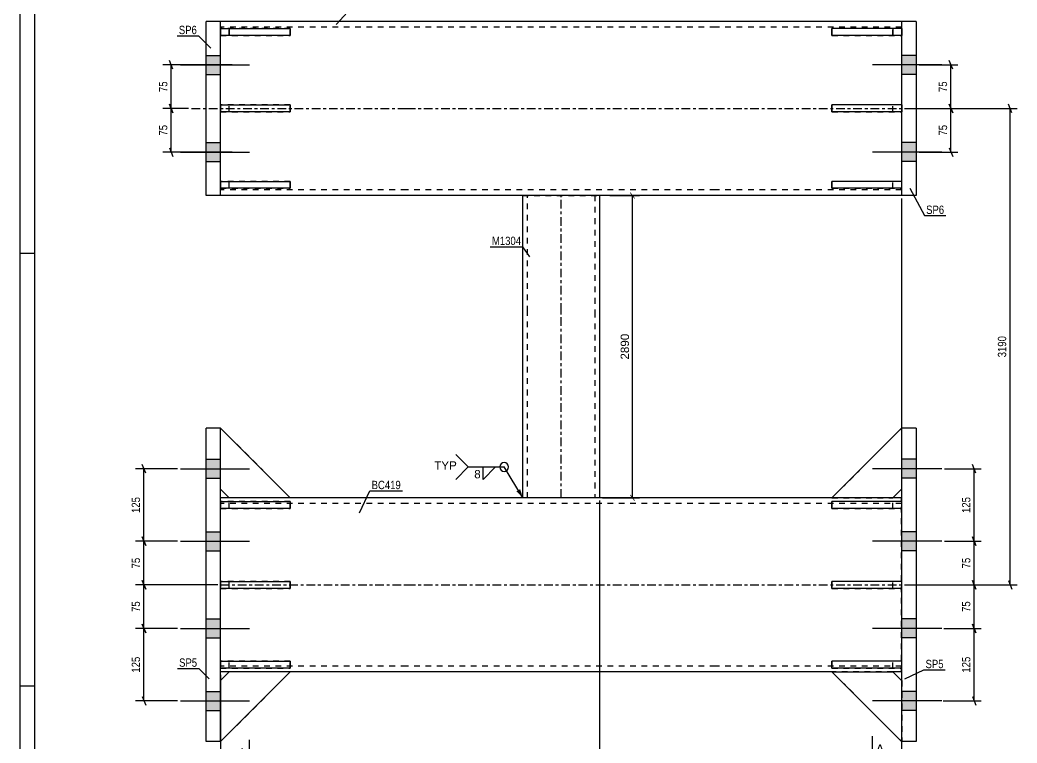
# Model space of a CAD drawing. Header units: millimetres. Extents: x 0 to 841, y 0 to 594.
# Drawn here: x 0 to 343.5, y 129.4 to 378.5 of the extents above; entities that cross this region are included whole.
import ezdxf

# ---------------------------------------------------------------- set-up
doc = ezdxf.new("R2010")
doc.units = ezdxf.units.MM
doc.linetypes.add('DXK_LINE_DOT2', pattern=[3.9198, 1.9599, -1.9599])
doc.linetypes.add('DXK_LINE_DOT3', pattern=[5.9187, 2.979, -0.9799, 0.9799, -0.9799])
doc.styles.add('Arial', font='ARIAL.TTF', dxfattribs={"height": 0.2})
doc.styles.add('Arial Narrow', font='ARIALN.TTF', dxfattribs={"height": 0.2})

# ---------------------------------------------------------------- blocks, each defined once
blk = doc.blocks.new('Unknown-122566792-1134')
at = {"color": 5, "linetype": 'Continuous'}
for p, q in [((0, 594), (0, 0)), ((5, 589), (5, 5)), ((5, 298), (0, 298)), ((5, 149), (0, 149))]:
    blk.add_line(p, q, dxfattribs=at)
blk = doc.blocks.new('Part-122566792-2838 - 2769')
at = {"color": 2, "linetype": 'Continuous'}
for p, q in [((308.71, 377.98), (303.71, 377.98)), ((303.71, 377.98), (303.71, 317.98)), ((308.71, 377.98), (308.71, 317.98)), ((308.71, 317.98), (303.71, 317.98))]:
    blk.add_line(p, q, dxfattribs=at)
blk = doc.blocks.new('Part-122566792-2773 - 2769')
at = {"color": 7, "linetype": 'DXK_LINE_DOT2'}
for p, q in [((93.12, 349.18), (69.12, 349.18)), ((69.12, 349.18), (69.12, 346.78)), ((72.12, 346.78), (72.12, 349.18)), ((93.12, 346.78), (93.12, 349.18)), ((69.12, 346.78), (93.12, 346.78))]:
    blk.add_line(p, q, dxfattribs=at)
blk = doc.blocks.new('Part-122566792-2771 - 2769')
at = {"color": 2, "linetype": 'Continuous'}
for p, q in [((69.12, 375.48), (93.12, 375.48)), ((69.12, 375.48), (69.12, 373.08)), ((93.12, 375.48), (93.12, 373.08)), ((93.12, 373.08), (69.12, 373.08))]:
    blk.add_line(p, q, dxfattribs=at)
at = {"color": 7, "linetype": 'DXK_LINE_DOT2'}
blk.add_line((72.12, 373.08), (72.12, 375.48), dxfattribs=at)
blk = doc.blocks.new('Part-122566792-2843 - 2769')
at = {"color": 2, "linetype": 'Continuous'}
for p, q in [((308.71, 237.88), (303.71, 237.88)), ((303.71, 237.88), (303.71, 129.88)), ((308.71, 237.88), (308.71, 129.88)), ((308.71, 129.88), (303.71, 129.88))]:
    blk.add_line(p, q, dxfattribs=at)
blk = doc.blocks.new('Part-122566792-2780 - 2769')
at = {"color": 2, "linetype": 'Continuous'}
for p, q in [((133.12, 377.98), (69.11, 377.98)), ((239.62, 377.98), (133.22, 377.98)), ((303.71, 377.98), (239.72, 377.98)), ((133.12, 317.98), (69.11, 317.98)), ((239.62, 317.98), (133.22, 317.98)), ((303.71, 317.98), (239.72, 317.98))]:
    blk.add_line(p, q, dxfattribs=at)
at = {"color": 7, "linetype": 'DXK_LINE_DOT2'}
for p, q in [((69.11, 317.98), (69.11, 377.98)), ((303.71, 377.98), (303.71, 317.98)), ((133.12, 375.98), (69.11, 375.98)), ((239.62, 375.98), (133.22, 375.98)), ((303.71, 375.98), (239.72, 375.98)), ((133.12, 319.98), (69.11, 319.98)), ((239.62, 319.98), (133.22, 319.98)), ((303.71, 319.98), (239.72, 319.98))]:
    blk.add_line(p, q, dxfattribs=at)
at = {"color": 7, "linetype": 'DXK_LINE_DOT3'}
for p, q in [((59.11, 347.98), (133.12, 347.98)), ((133.22, 347.98), (239.62, 347.98)), ((239.72, 347.98), (313.71, 347.98))]:
    blk.add_line(p, q, dxfattribs=at)
blk = doc.blocks.new('Part-122566792-2772 - 2769')
at = {"color": 2, "linetype": 'Continuous'}
for p, q in [((69.12, 320.48), (69.12, 322.88)), ((69.12, 322.88), (93.12, 322.88)), ((93.12, 322.88), (93.12, 320.48)), ((93.12, 320.48), (69.12, 320.48))]:
    blk.add_line(p, q, dxfattribs=at)
at = {"color": 7, "linetype": 'DXK_LINE_DOT2'}
blk.add_line((72.12, 320.48), (72.12, 322.88), dxfattribs=at)
blk = doc.blocks.new('Part-122566792-2774 - 2769')
at = {"color": 7, "linetype": 'DXK_LINE_DOT2'}
for p, q in [((93.12, 375.48), (69.12, 375.48)), ((69.12, 375.48), (69.12, 373.08)), ((72.12, 375.48), (72.12, 373.08)), ((93.12, 373.08), (93.12, 375.48)), ((69.12, 373.08), (93.12, 373.08))]:
    blk.add_line(p, q, dxfattribs=at)
blk = doc.blocks.new('Part-122566792-2775 - 2769')
at = {"color": 7, "linetype": 'DXK_LINE_DOT2'}
for p, q in [((93.12, 322.88), (69.12, 322.88)), ((69.12, 322.88), (69.12, 320.48)), ((72.12, 320.48), (72.12, 322.88)), ((93.12, 320.48), (93.12, 322.88)), ((69.12, 320.48), (93.12, 320.48))]:
    blk.add_line(p, q, dxfattribs=at)
blk = doc.blocks.new('Part-122566792-2855 - 2769')
at = {"color": 7, "linetype": 'DXK_LINE_DOT2'}
for p, q in [((303.72, 237.88), (279.72, 213.88)), ((303.72, 216.88), (303.72, 237.88)), ((300.72, 213.88), (303.72, 216.88)), ((279.72, 213.88), (300.72, 213.88))]:
    blk.add_line(p, q, dxfattribs=at)
blk = doc.blocks.new('Part-122566792-2785 - 2769')
at = {"color": 2, "linetype": 'Continuous'}
for p, q in [((72.12, 213.88), (69.11, 213.88)), ((133.12, 213.88), (93.12, 213.88)), ((239.62, 213.88), (133.22, 213.88)), ((279.72, 213.88), (239.72, 213.88)), ((303.71, 213.88), (300.72, 213.88)), ((72.11, 153.88), (69.11, 153.88)), ((133.12, 153.88), (93.11, 153.88)), ((239.62, 153.88), (133.22, 153.88)), ((279.72, 153.88), (239.72, 153.88)), ((303.71, 153.88), (300.72, 153.88))]:
    blk.add_line(p, q, dxfattribs=at)
at = {"color": 7, "linetype": 'DXK_LINE_DOT2'}
for p, q in [((69.11, 153.88), (69.11, 213.88)), ((93.12, 213.88), (72.12, 213.88)), ((300.72, 213.88), (279.72, 213.88)), ((303.71, 153.88), (303.71, 213.88)), ((133.12, 211.88), (69.11, 211.88)), ((239.62, 211.88), (133.22, 211.88)), ((303.71, 211.88), (239.72, 211.88)), ((133.12, 155.88), (69.11, 155.88)), ((239.62, 155.88), (133.22, 155.88)), ((303.71, 155.88), (239.72, 155.88)), ((93.11, 153.88), (72.11, 153.88)), ((300.72, 153.88), (279.72, 153.88))]:
    blk.add_line(p, q, dxfattribs=at)
at = {"color": 7, "linetype": 'DXK_LINE_DOT3'}
for p, q in [((69.11, 183.88), (133.12, 183.88)), ((133.22, 183.88), (239.62, 183.88)), ((239.72, 183.88), (303.71, 183.88))]:
    blk.add_line(p, q, dxfattribs=at)
blk = doc.blocks.new('Part-122566792-2857 - 2769')
at = {"color": 7, "linetype": 'DXK_LINE_DOT2'}
for p, q in [((72.11, 153.88), (69.11, 150.88)), ((69.11, 129.88), (93.11, 153.88)), ((93.11, 153.88), (72.11, 153.88)), ((69.11, 150.88), (69.11, 129.88))]:
    blk.add_line(p, q, dxfattribs=at)
blk = doc.blocks.new('Bolt-122566792-2786 - 2769')
at = {"linetype": 'Continuous'}
for points in [[(303.71, 227.18), (303.71, 220.58), (308.71, 220.58), (308.71, 227.18)], [(303.71, 227.18), (303.71, 220.58), (308.71, 220.58), (308.71, 227.18)], [(303.71, 227.18), (303.71, 220.58), (308.71, 220.58), (308.71, 227.18)], [(303.71, 202.18), (303.71, 195.58), (308.71, 195.58), (308.71, 202.18)], [(303.71, 202.18), (303.71, 195.58), (308.71, 195.58), (308.71, 202.18)], [(303.71, 172.18), (303.71, 165.58), (308.71, 165.58), (308.71, 172.18)], [(303.71, 172.18), (303.71, 165.58), (308.71, 165.58), (308.71, 172.18)], [(303.71, 147.18), (303.71, 140.58), (308.71, 140.58), (308.71, 147.18)], [(303.71, 147.18), (303.71, 140.58), (308.71, 140.58), (308.71, 147.18)], [(303.71, 147.18), (303.71, 140.58), (308.71, 140.58), (308.71, 147.18)]]:
    blk.add_hatch(color=1, dxfattribs=at).paths.add_polyline_path(points)
at = {"color": 1, "linetype": 'Continuous'}
for p, q in [((308.71, 227.18), (303.71, 227.18)), ((308.71, 227.18), (303.71, 227.18)), ((308.71, 227.18), (303.71, 227.18)), ((317.51, 223.88), (293.71, 223.88)), ((317.51, 223.88), (293.71, 223.88)), ((317.51, 223.88), (293.71, 223.88)), ((308.71, 220.58), (303.71, 220.58)), ((308.71, 220.58), (303.71, 220.58)), ((308.71, 220.58), (303.71, 220.58)), ((308.71, 202.18), (303.71, 202.18)), ((308.71, 202.18), (303.71, 202.18)), ((317.51, 198.88), (293.71, 198.88)), ((317.51, 198.88), (293.71, 198.88)), ((308.71, 195.58), (303.71, 195.58)), ((308.71, 195.58), (303.71, 195.58)), ((308.71, 172.18), (303.71, 172.18)), ((308.71, 172.18), (303.71, 172.18)), ((317.51, 168.88), (293.71, 168.88)), ((317.51, 168.88), (293.71, 168.88)), ((308.71, 165.58), (303.71, 165.58)), ((308.71, 165.58), (303.71, 165.58)), ((308.71, 147.18), (303.71, 147.18)), ((308.71, 147.18), (303.71, 147.18)), ((308.71, 147.18), (303.71, 147.18)), ((317.51, 143.88), (293.71, 143.88)), ((317.51, 143.88), (293.71, 143.88)), ((317.51, 143.88), (293.71, 143.88)), ((308.71, 140.58), (303.71, 140.58)), ((308.71, 140.58), (303.71, 140.58)), ((308.71, 140.58), (303.71, 140.58))]:
    blk.add_line(p, q, dxfattribs=at)
blk = doc.blocks.new('Part-122566792-2852 - 2769')
at = {"color": 7, "linetype": 'DXK_LINE_DOT2'}
for p, q in [((303.72, 157.58), (279.72, 157.58)), ((279.72, 157.58), (279.72, 155.18)), ((279.72, 155.18), (303.72, 155.18)), ((300.72, 155.18), (300.72, 157.58)), ((303.72, 155.18), (303.72, 157.58))]:
    blk.add_line(p, q, dxfattribs=at)
blk = doc.blocks.new('Bolt-122566792-2787 - 2769')
at = {"linetype": 'Continuous'}
for points in [[(303.71, 366.28), (303.71, 359.68), (308.71, 359.68), (308.71, 366.28)], [(303.71, 366.28), (303.71, 359.68), (308.71, 359.68), (308.71, 366.28)], [(303.71, 336.28), (303.71, 329.68), (308.71, 329.68), (308.71, 336.28)], [(303.71, 336.28), (303.71, 329.68), (308.71, 329.68), (308.71, 336.28)]]:
    blk.add_hatch(color=1, dxfattribs=at).paths.add_polyline_path(points)
at = {"color": 1, "linetype": 'Continuous'}
for p, q in [((308.71, 366.28), (303.71, 366.28)), ((308.71, 366.28), (303.71, 366.28)), ((317.51, 362.98), (293.71, 362.98)), ((317.51, 362.98), (293.71, 362.98)), ((308.71, 359.68), (303.71, 359.68)), ((308.71, 359.68), (303.71, 359.68)), ((308.71, 336.28), (303.71, 336.28)), ((308.71, 336.28), (303.71, 336.28)), ((317.51, 332.98), (293.71, 332.98)), ((317.51, 332.98), (293.71, 332.98)), ((308.71, 329.68), (303.71, 329.68)), ((308.71, 329.68), (303.71, 329.68))]:
    blk.add_line(p, q, dxfattribs=at)
blk = doc.blocks.new('Part-122566792-2851 - 2769')
at = {"color": 7, "linetype": 'DXK_LINE_DOT2'}
for p, q in [((303.72, 212.58), (279.72, 212.58)), ((279.72, 212.58), (279.72, 210.18)), ((279.72, 210.18), (303.72, 210.18)), ((300.72, 210.18), (300.72, 212.58)), ((303.72, 210.18), (303.72, 212.58))]:
    blk.add_line(p, q, dxfattribs=at)
blk = doc.blocks.new('Bolt-122566792-2788 - 2769')
at = {"linetype": 'Continuous'}
for points in [[(64.11, 227.18), (64.11, 220.58), (69.11, 220.58), (69.11, 227.18)], [(64.11, 227.18), (64.11, 220.58), (69.11, 220.58), (69.11, 227.18)], [(64.11, 227.18), (64.11, 220.58), (69.11, 220.58), (69.11, 227.18)], [(64.11, 202.18), (64.11, 195.58), (69.11, 195.58), (69.11, 202.18)], [(64.11, 202.18), (64.11, 195.58), (69.11, 195.58), (69.11, 202.18)], [(64.11, 172.18), (64.11, 165.58), (69.11, 165.58), (69.11, 172.18)], [(64.11, 172.18), (64.11, 165.58), (69.11, 165.58), (69.11, 172.18)], [(64.11, 147.18), (64.11, 140.58), (69.11, 140.58), (69.11, 147.18)], [(64.11, 147.18), (64.11, 140.58), (69.11, 140.58), (69.11, 147.18)], [(64.11, 147.18), (64.11, 140.58), (69.11, 140.58), (69.11, 147.18)]]:
    blk.add_hatch(color=1, dxfattribs=at).paths.add_polyline_path(points)
at = {"color": 1, "linetype": 'Continuous'}
for p, q in [((64.11, 227.18), (69.11, 227.18)), ((64.11, 227.18), (69.11, 227.18)), ((64.11, 227.18), (69.11, 227.18)), ((55.31, 223.88), (79.11, 223.88)), ((55.31, 223.88), (79.11, 223.88)), ((55.31, 223.88), (79.11, 223.88)), ((64.11, 220.58), (69.11, 220.58)), ((64.11, 220.58), (69.11, 220.58)), ((64.11, 220.58), (69.11, 220.58)), ((64.11, 202.18), (69.11, 202.18)), ((64.11, 202.18), (69.11, 202.18)), ((55.31, 198.88), (79.11, 198.88)), ((55.31, 198.88), (79.11, 198.88)), ((64.11, 195.58), (69.11, 195.58)), ((64.11, 195.58), (69.11, 195.58)), ((64.11, 172.18), (69.11, 172.18)), ((64.11, 172.18), (69.11, 172.18)), ((55.31, 168.88), (79.11, 168.88)), ((55.31, 168.88), (79.11, 168.88)), ((64.11, 165.58), (69.11, 165.58)), ((64.11, 165.58), (69.11, 165.58)), ((64.11, 147.18), (69.11, 147.18)), ((64.11, 147.18), (69.11, 147.18)), ((64.11, 147.18), (69.11, 147.18)), ((55.31, 143.88), (79.11, 143.88)), ((55.31, 143.88), (79.11, 143.88)), ((55.31, 143.88), (79.11, 143.88)), ((64.11, 140.58), (69.11, 140.58)), ((64.11, 140.58), (69.11, 140.58)), ((64.11, 140.58), (69.11, 140.58))]:
    blk.add_line(p, q, dxfattribs=at)
blk = doc.blocks.new('Bolt-122566792-2789 - 2769')
at = {"linetype": 'Continuous'}
for points in [[(64.11, 366.28), (64.11, 359.68), (69.11, 359.68), (69.11, 366.28)], [(64.11, 366.28), (64.11, 359.68), (69.11, 359.68), (69.11, 366.28)], [(64.11, 336.28), (64.11, 329.68), (69.11, 329.68), (69.11, 336.28)], [(64.11, 336.28), (64.11, 329.68), (69.11, 329.68), (69.11, 336.28)]]:
    blk.add_hatch(color=1, dxfattribs=at).paths.add_polyline_path(points)
at = {"color": 1, "linetype": 'Continuous'}
for p, q in [((64.11, 366.28), (69.11, 366.28)), ((64.11, 366.28), (69.11, 366.28)), ((55.31, 362.98), (79.11, 362.98)), ((55.31, 362.98), (79.11, 362.98)), ((64.11, 359.68), (69.11, 359.68)), ((64.11, 359.68), (69.11, 359.68)), ((64.11, 336.28), (69.11, 336.28)), ((64.11, 336.28), (69.11, 336.28)), ((55.31, 332.98), (79.11, 332.98)), ((55.31, 332.98), (79.11, 332.98)), ((64.11, 329.68), (69.11, 329.68)), ((64.11, 329.68), (69.11, 329.68))]:
    blk.add_line(p, q, dxfattribs=at)
blk = doc.blocks.new('Part-122566792-2848 - 2769')
at = {"color": 2, "linetype": 'Continuous'}
for p, q in [((173.22, 277.98), (173.22, 317.98)), ((199.62, 317.98), (199.62, 277.98)), ((173.22, 213.88), (173.22, 277.88)), ((199.62, 277.88), (199.62, 213.88))]:
    blk.add_line(p, q, dxfattribs=at)
at = {"color": 7, "linetype": 'DXK_LINE_DOT2'}
for p, q in [((173.22, 317.98), (199.62, 317.98)), ((174.82, 277.98), (174.82, 317.98)), ((198.02, 317.98), (198.02, 277.98)), ((174.82, 213.88), (174.82, 277.88)), ((198.02, 277.88), (198.02, 213.88)), ((199.62, 213.88), (173.22, 213.88))]:
    blk.add_line(p, q, dxfattribs=at)
at = {"color": 7, "linetype": 'DXK_LINE_DOT3'}
for p, q in [((186.42, 277.98), (186.42, 317.98)), ((186.42, 213.88), (186.42, 277.88))]:
    blk.add_line(p, q, dxfattribs=at)
blk = doc.blocks.new('Part-122566792-2817 - 2769')
at = {"color": 7, "linetype": 'DXK_LINE_DOT2'}
for p, q in [((93.12, 157.58), (69.12, 157.58)), ((69.12, 157.58), (69.12, 155.18)), ((69.12, 155.18), (93.12, 155.18)), ((72.12, 155.18), (72.12, 157.58)), ((93.12, 155.18), (93.12, 157.58))]:
    blk.add_line(p, q, dxfattribs=at)
blk = doc.blocks.new('Part-122566792-2810 - 2769')
at = {"color": 2, "linetype": 'Continuous'}
for p, q in [((69.12, 349.18), (93.12, 349.18)), ((69.12, 349.18), (69.12, 346.78)), ((93.12, 349.18), (93.12, 346.78)), ((93.12, 346.78), (69.12, 346.78))]:
    blk.add_line(p, q, dxfattribs=at)
at = {"color": 7, "linetype": 'DXK_LINE_DOT2'}
blk.add_line((72.12, 346.78), (72.12, 349.18), dxfattribs=at)
blk = doc.blocks.new('Part-122566792-2811 - 2769')
at = {"color": 7, "linetype": 'DXK_LINE_DOT2'}
for p, q in [((303.72, 322.88), (279.72, 322.88)), ((279.72, 322.88), (279.72, 320.48)), ((300.72, 320.48), (300.72, 322.88)), ((303.72, 320.48), (303.72, 322.88)), ((279.72, 320.48), (303.72, 320.48))]:
    blk.add_line(p, q, dxfattribs=at)
blk = doc.blocks.new('Part-122566792-2812 - 2769')
at = {"color": 7, "linetype": 'DXK_LINE_DOT2'}
for p, q in [((303.72, 375.48), (279.72, 375.48)), ((279.72, 375.48), (279.72, 373.08)), ((300.72, 375.48), (300.72, 373.08)), ((303.72, 373.08), (303.72, 375.48)), ((279.72, 373.08), (303.72, 373.08))]:
    blk.add_line(p, q, dxfattribs=at)
blk = doc.blocks.new('Part-122566792-2813 - 2769')
at = {"color": 7, "linetype": 'DXK_LINE_DOT2'}
for p, q in [((303.72, 349.18), (279.72, 349.18)), ((279.72, 349.18), (279.72, 346.78)), ((300.72, 346.78), (300.72, 349.18)), ((303.72, 346.78), (303.72, 349.18)), ((279.72, 346.78), (303.72, 346.78))]:
    blk.add_line(p, q, dxfattribs=at)
blk = doc.blocks.new('Part-122566792-2821 - 2769')
at = {"color": 2, "linetype": 'Continuous'}
for p, q in [((69.12, 210.18), (69.12, 212.58)), ((69.12, 212.58), (93.12, 212.58)), ((93.12, 210.18), (69.12, 210.18)), ((93.12, 212.58), (93.12, 210.18))]:
    blk.add_line(p, q, dxfattribs=at)
at = {"color": 7, "linetype": 'DXK_LINE_DOT2'}
blk.add_line((72.12, 210.18), (72.12, 212.58), dxfattribs=at)
blk = doc.blocks.new('Part-122566792-2814 - 2769')
at = {"color": 2, "linetype": 'Continuous'}
for p, q in [((279.72, 320.48), (279.72, 322.88)), ((303.71, 322.88), (279.72, 322.88)), ((303.72, 320.48), (303.72, 322.88)), ((303.71, 320.48), (279.72, 320.48))]:
    blk.add_line(p, q, dxfattribs=at)
at = {"color": 7, "linetype": 'DXK_LINE_DOT2'}
for p, q in [((300.72, 320.48), (300.72, 322.88)), ((303.71, 322.88), (303.72, 322.88)), ((303.72, 322.88), (303.71, 322.88)), ((303.72, 320.48), (303.71, 320.48)), ((303.72, 320.48), (303.71, 320.48))]:
    blk.add_line(p, q, dxfattribs=at)
blk = doc.blocks.new('Part-122566792-2815 - 2769')
at = {"color": 2, "linetype": 'Continuous'}
for p, q in [((279.72, 373.08), (279.72, 375.48)), ((303.71, 375.48), (279.72, 375.48)), ((303.72, 375.48), (303.72, 373.08)), ((303.71, 373.08), (279.72, 373.08))]:
    blk.add_line(p, q, dxfattribs=at)
at = {"color": 7, "linetype": 'DXK_LINE_DOT2'}
for p, q in [((300.72, 373.08), (300.72, 375.48)), ((303.71, 375.48), (303.72, 375.48)), ((303.72, 375.48), (303.71, 375.48)), ((303.72, 373.08), (303.71, 373.08)), ((303.72, 373.08), (303.71, 373.08))]:
    blk.add_line(p, q, dxfattribs=at)
blk = doc.blocks.new('Part-122566792-2816 - 2769')
at = {"color": 2, "linetype": 'Continuous'}
for p, q in [((279.72, 346.78), (279.72, 349.18)), ((303.71, 349.18), (279.72, 349.18)), ((303.72, 349.18), (303.72, 346.78)), ((303.71, 346.78), (279.72, 346.78))]:
    blk.add_line(p, q, dxfattribs=at)
at = {"color": 7, "linetype": 'DXK_LINE_DOT2'}
for p, q in [((300.72, 346.78), (300.72, 349.18)), ((303.71, 349.18), (303.72, 349.18)), ((303.72, 349.18), (303.71, 349.18)), ((303.72, 346.78), (303.71, 346.78)), ((303.72, 346.78), (303.71, 346.78))]:
    blk.add_line(p, q, dxfattribs=at)
blk = doc.blocks.new('Part-122566792-2818 - 2769')
at = {"color": 7, "linetype": 'DXK_LINE_DOT2'}
for p, q in [((93.12, 212.58), (69.12, 212.58)), ((69.12, 212.58), (69.12, 210.18)), ((69.12, 210.18), (93.12, 210.18)), ((72.12, 210.18), (72.12, 212.58)), ((93.12, 210.18), (93.12, 212.58))]:
    blk.add_line(p, q, dxfattribs=at)
blk = doc.blocks.new('Part-122566792-2819 - 2769')
at = {"color": 7, "linetype": 'DXK_LINE_DOT2'}
for p, q in [((93.12, 185.08), (69.12, 185.08)), ((69.12, 185.08), (69.12, 182.68)), ((69.12, 182.68), (93.12, 182.68)), ((72.12, 182.68), (72.12, 185.08)), ((93.12, 182.68), (93.12, 185.08))]:
    blk.add_line(p, q, dxfattribs=at)
blk = doc.blocks.new('Part-122566792-2820 - 2769')
at = {"color": 2, "linetype": 'Continuous'}
for p, q in [((69.12, 155.18), (69.12, 157.58)), ((69.12, 157.58), (93.12, 157.58)), ((93.12, 155.18), (69.12, 155.18)), ((93.12, 157.58), (93.12, 155.18))]:
    blk.add_line(p, q, dxfattribs=at)
at = {"color": 7, "linetype": 'DXK_LINE_DOT2'}
blk.add_line((72.12, 155.18), (72.12, 157.58), dxfattribs=at)
blk = doc.blocks.new('Part-122566792-2822 - 2769')
at = {"color": 2, "linetype": 'Continuous'}
for p, q in [((279.72, 210.18), (279.72, 212.58)), ((303.71, 212.58), (279.72, 212.58)), ((303.71, 210.18), (279.72, 210.18)), ((303.72, 210.18), (303.72, 212.58))]:
    blk.add_line(p, q, dxfattribs=at)
at = {"color": 7, "linetype": 'DXK_LINE_DOT2'}
for p, q in [((300.72, 210.18), (300.72, 212.58)), ((303.71, 212.58), (303.72, 212.58)), ((303.72, 212.58), (303.71, 212.58)), ((303.72, 210.18), (303.71, 210.18)), ((303.72, 210.18), (303.71, 210.18))]:
    blk.add_line(p, q, dxfattribs=at)
blk = doc.blocks.new('Part-122566792-2823 - 2769')
at = {"color": 2, "linetype": 'Continuous'}
for p, q in [((279.72, 182.68), (279.72, 185.08)), ((303.71, 185.08), (279.72, 185.08)), ((303.71, 182.68), (279.72, 182.68)), ((303.72, 182.68), (303.72, 185.08))]:
    blk.add_line(p, q, dxfattribs=at)
at = {"color": 7, "linetype": 'DXK_LINE_DOT2'}
for p, q in [((300.72, 182.68), (300.72, 185.08)), ((303.71, 185.08), (303.72, 185.08)), ((303.72, 185.08), (303.71, 185.08)), ((303.72, 182.68), (303.71, 182.68)), ((303.72, 182.68), (303.71, 182.68))]:
    blk.add_line(p, q, dxfattribs=at)
blk = doc.blocks.new('Part-122566792-2828 - 2769')
at = {"color": 2, "linetype": 'Continuous'}
for p, q in [((64.11, 317.98), (64.11, 377.98)), ((69.11, 377.98), (64.11, 377.98)), ((69.11, 317.98), (69.11, 377.98)), ((69.11, 317.98), (64.11, 317.98))]:
    blk.add_line(p, q, dxfattribs=at)
blk = doc.blocks.new('Part-122566792-2833 - 2769')
at = {"color": 2, "linetype": 'Continuous'}
for p, q in [((64.11, 129.88), (64.11, 237.88)), ((69.11, 237.88), (64.11, 237.88)), ((69.11, 129.88), (69.11, 237.88)), ((69.11, 129.88), (64.11, 129.88))]:
    blk.add_line(p, q, dxfattribs=at)
blk = doc.blocks.new('Part-122566792-2849 - 2769')
at = {"color": 2, "linetype": 'Continuous'}
for p, q in [((279.72, 155.18), (279.72, 157.58)), ((303.71, 157.58), (279.72, 157.58)), ((303.71, 155.18), (279.72, 155.18)), ((303.72, 155.18), (303.72, 157.58))]:
    blk.add_line(p, q, dxfattribs=at)
at = {"color": 7, "linetype": 'DXK_LINE_DOT2'}
for p, q in [((300.72, 155.18), (300.72, 157.58)), ((303.71, 157.58), (303.72, 157.58)), ((303.72, 157.58), (303.71, 157.58)), ((303.72, 155.18), (303.71, 155.18)), ((303.72, 155.18), (303.71, 155.18))]:
    blk.add_line(p, q, dxfattribs=at)
blk = doc.blocks.new('Part-122566792-2850 - 2769')
at = {"color": 7, "linetype": 'DXK_LINE_DOT2'}
for p, q in [((303.72, 185.08), (279.72, 185.08)), ((279.72, 185.08), (279.72, 182.68)), ((279.72, 182.68), (303.72, 182.68)), ((300.72, 182.68), (300.72, 185.08)), ((303.72, 182.68), (303.72, 185.08))]:
    blk.add_line(p, q, dxfattribs=at)
blk = doc.blocks.new('Part-122566792-2853 - 2769')
at = {"color": 7, "linetype": 'DXK_LINE_DOT2'}
for p, q in [((279.72, 153.88), (300.72, 153.88)), ((303.72, 129.88), (279.72, 153.88)), ((300.72, 153.88), (303.72, 150.88)), ((303.72, 150.88), (303.72, 129.88))]:
    blk.add_line(p, q, dxfattribs=at)
blk = doc.blocks.new('Part-122566792-2854 - 2769')
at = {"color": 2, "linetype": 'Continuous'}
for p, q in [((279.72, 153.88), (300.72, 153.88)), ((303.71, 129.88), (279.72, 153.88)), ((300.72, 153.88), (303.71, 150.88))]:
    blk.add_line(p, q, dxfattribs=at)
at = {"color": 7, "linetype": 'DXK_LINE_DOT2'}
for p, q in [((303.71, 150.88), (303.72, 150.88)), ((303.72, 150.88), (303.72, 129.88)), ((303.72, 129.88), (303.71, 129.88))]:
    blk.add_line(p, q, dxfattribs=at)
blk = doc.blocks.new('Part-122566792-2856 - 2769')
at = {"color": 2, "linetype": 'Continuous'}
for p, q in [((303.71, 237.88), (279.72, 213.88)), ((303.71, 216.88), (300.72, 213.88)), ((300.72, 213.88), (279.72, 213.88))]:
    blk.add_line(p, q, dxfattribs=at)
at = {"color": 7, "linetype": 'DXK_LINE_DOT2'}
for p, q in [((303.72, 237.88), (303.71, 237.88)), ((303.71, 237.88), (303.72, 237.88)), ((303.72, 216.88), (303.72, 237.88)), ((303.71, 216.88), (303.72, 216.88)), ((303.72, 216.88), (303.71, 216.88))]:
    blk.add_line(p, q, dxfattribs=at)
blk = doc.blocks.new('Part-122566792-2858 - 2769')
at = {"color": 2, "linetype": 'Continuous'}
for p, q in [((72.11, 153.88), (69.11, 150.88)), ((69.11, 129.88), (93.11, 153.88)), ((93.11, 153.88), (72.11, 153.88)), ((69.11, 150.88), (69.11, 129.88))]:
    blk.add_line(p, q, dxfattribs=at)
blk = doc.blocks.new('Part-122566792-2859 - 2769')
at = {"color": 7, "linetype": 'DXK_LINE_DOT2'}
for p, q in [((69.11, 216.88), (69.11, 237.88)), ((69.11, 237.88), (93.11, 213.88)), ((72.11, 213.88), (69.11, 216.88)), ((93.11, 213.88), (72.11, 213.88))]:
    blk.add_line(p, q, dxfattribs=at)
blk = doc.blocks.new('Part-122566792-2860 - 2769')
at = {"color": 2, "linetype": 'Continuous'}
for p, q in [((69.11, 216.88), (69.11, 237.88)), ((69.11, 237.88), (93.11, 213.88)), ((72.11, 213.88), (69.11, 216.88)), ((93.11, 213.88), (72.11, 213.88))]:
    blk.add_line(p, q, dxfattribs=at)
blk = doc.blocks.new('Part-122566792-2861 - 2769')
at = {"color": 2, "linetype": 'Continuous'}
for p, q in [((69.12, 182.68), (69.12, 185.08)), ((69.12, 185.08), (93.12, 185.08)), ((93.12, 182.68), (69.12, 182.68)), ((93.12, 185.08), (93.12, 182.68))]:
    blk.add_line(p, q, dxfattribs=at)
at = {"color": 7, "linetype": 'DXK_LINE_DOT2'}
blk.add_line((72.12, 182.68), (72.12, 185.08), dxfattribs=at)
blk = doc.blocks.new('StraightDimension-122566792-4699 - 2769')
at = {"color": 7, "linetype": 'Continuous'}
for p, q in [((68.12, 183.88), (39.86, 183.88)), ((43.31, 182.38), (42.11, 185.38)), ((42.71, 168.88), (42.71, 183.88)), ((54.31, 168.88), (39.86, 168.88)), ((42.11, 170.38), (43.31, 167.38))]:
    blk.add_line(p, q, dxfattribs=at)
at = {"color": 0}
blk.add_wipeout([(41.96, 178.81), (37.76, 178.81), (37.76, 173.95), (41.96, 173.95)], dxfattribs=at)
at = {"color": 3, "style": 'Arial Narrow'}
blk.add_text('75', height=2.863, rotation=90.0002, dxfattribs=at).set_placement((41.36, 174.55))
blk = doc.blocks.new('StraightDimension-122566792-4700 - 2769')
at = {"color": 7, "linetype": 'Continuous'}
for p, q in [((54.31, 168.88), (39.86, 168.88)), ((43.31, 167.38), (42.11, 170.38)), ((42.71, 143.88), (42.71, 168.88)), ((42.11, 145.38), (43.31, 142.38)), ((54.31, 143.88), (39.86, 143.88))]:
    blk.add_line(p, q, dxfattribs=at)
at = {"color": 0}
blk.add_wipeout([(41.96, 159.72), (37.76, 159.72), (37.76, 153.04), (41.96, 153.04)], dxfattribs=at)
at = {"color": 3, "style": 'Arial Narrow'}
blk.add_text('125', height=2.863, rotation=90.0002, dxfattribs=at).set_placement((41.36, 153.64))
blk = doc.blocks.new('StraightDimension-122566792-3014 - 2769')
at = {"color": 7, "linetype": 'Continuous'}
for p, q in [((199.62, 212.88), (199.62, 109.02)), ((69.11, 152.88), (69.11, 113.59)), ((70.61, 116.82), (67.61, 115.62)), ((198.12, 115.62), (201.12, 116.82)), ((69.11, 116.22), (199.62, 116.22))]:
    blk.add_line(p, q, dxfattribs=at)
at = {"color": 0}
blk.add_wipeout([(137.91, 116.97), (137.91, 120.47), (130.82, 120.47), (130.82, 116.97)], dxfattribs=at)
at = {"color": 0, "linetype": 'Continuous'}
for points in [[(68.61, 115.62), (65.11, 115.62), (65.11, 113.09), (68.61, 113.09)], [(199.12, 115.62), (195.62, 115.62), (195.62, 108.52), (199.12, 108.52)]]:
    blk.add_wipeout(points, dxfattribs=at)
at = {"color": 3, "style": 'Arial Narrow'}
blk.add_text('2403', height=2.386, dxfattribs=at).set_placement((131.32, 117.47))
at = {"color": 3, "linetype": 'Continuous', "style": 'Arial Narrow'}
for s, height, p in [('0', 2.39, (68.11, 113.59)), ('2403', 2.386, (198.62, 109.02))]:
    blk.add_text(s, height=height, rotation=90.0002, dxfattribs=at).set_placement(p)
blk = doc.blocks.new('StraightDimension-122566792-5001 - 2769')
at = {"color": 7, "linetype": 'Continuous'}
for p, q in [((329.31, 197.38), (328.11, 200.38)), ((318.51, 198.88), (331.11, 198.88)), ((328.71, 183.88), (328.71, 198.88)), ((304.72, 183.88), (331.11, 183.88)), ((328.11, 185.38), (329.31, 182.38))]:
    blk.add_line(p, q, dxfattribs=at)
at = {"color": 0}
blk.add_wipeout([(327.96, 193.81), (323.76, 193.81), (323.76, 188.95), (327.96, 188.95)], dxfattribs=at)
at = {"color": 3, "style": 'Arial Narrow'}
blk.add_text('75', height=2.863, rotation=90.0002, dxfattribs=at).set_placement((327.36, 189.55))
blk = doc.blocks.new('StraightDimension-122566792-3024 - 2769')
at = {"color": 7, "linetype": 'Continuous'}
for p, q in [((303.71, 316.98), (303.71, 109.02)), ((199.62, 212.88), (199.62, 109.02)), ((201.12, 116.82), (198.12, 115.62)), ((302.21, 115.62), (305.21, 116.82)), ((199.62, 116.22), (303.71, 116.22))]:
    blk.add_line(p, q, dxfattribs=at)
at = {"color": 0}
blk.add_wipeout([(255.21, 116.97), (255.21, 120.47), (248.12, 120.47), (248.12, 116.97)], dxfattribs=at)
at = {"color": 0, "linetype": 'Continuous'}
blk.add_wipeout([(303.21, 115.62), (299.71, 115.62), (299.71, 108.52), (303.21, 108.52)], dxfattribs=at)
at = {"color": 3, "style": 'Arial Narrow'}
blk.add_text('2271', height=2.386, dxfattribs=at).set_placement((248.62, 117.47))
at = {"color": 3, "linetype": 'Continuous', "style": 'Arial Narrow'}
blk.add_text('4675', height=2.386, rotation=90.0002, dxfattribs=at).set_placement((302.71, 109.02))
blk = doc.blocks.new('StraightDimension-122566792-3033 - 2769')
at = {"linetype": 'Continuous'}
for points in [[(210.16, 318.88), (210.31, 319.08), (211.81, 317.08), (211.66, 316.88)], [(211.81, 212.98), (211.66, 212.78), (210.16, 214.78), (210.31, 214.98)]]:
    blk.add_hatch(color=7, dxfattribs=at).paths.add_polyline_path(points)
at = {"color": 7, "linetype": 'Continuous'}
for p, q in [((203.25, 317.98), (213.39, 317.98)), ((210.99, 213.88), (210.99, 317.98)), ((200.62, 213.88), (213.39, 213.88))]:
    blk.add_line(p, q, dxfattribs=at)
at = {"color": 0}
blk.add_wipeout([(210.39, 270.98), (206.19, 270.98), (206.19, 260.88), (210.39, 260.88)], dxfattribs=at)
at = {"color": 3, "style": 'Arial'}
blk.add_text('2890', height=2.865, rotation=90.0002, dxfattribs=at).set_placement((209.79, 261.48))
blk = doc.blocks.new('StraightDimension-122566792-3057 - 2769')
at = {"color": 7, "linetype": 'Continuous'}
for p, q in [((52.71, 361.48), (51.51, 364.48)), ((73.11, 362.98), (49.26, 362.98)), ((52.11, 347.98), (52.11, 362.98)), ((58.11, 347.98), (49.26, 347.98)), ((51.51, 349.48), (52.71, 346.48))]:
    blk.add_line(p, q, dxfattribs=at)
at = {"color": 0}
blk.add_wipeout([(51.36, 357.91), (47.16, 357.91), (47.16, 353.05), (51.36, 353.05)], dxfattribs=at)
at = {"color": 3, "style": 'Arial Narrow'}
blk.add_text('75', height=2.863, rotation=90.0002, dxfattribs=at).set_placement((50.76, 353.65))
blk = doc.blocks.new('StraightDimension-122566792-3067 - 2769')
at = {"color": 7, "linetype": 'Continuous'}
for p, q in [((58.11, 347.98), (49.26, 347.98)), ((52.71, 346.48), (51.51, 349.48)), ((52.11, 332.98), (52.11, 347.98)), ((51.51, 334.48), (52.71, 331.48)), ((73.11, 332.98), (49.26, 332.98))]:
    blk.add_line(p, q, dxfattribs=at)
at = {"color": 0}
blk.add_wipeout([(51.36, 342.91), (47.16, 342.91), (47.16, 338.05), (51.36, 338.05)], dxfattribs=at)
at = {"color": 3, "style": 'Arial Narrow'}
blk.add_text('75', height=2.863, rotation=90.0002, dxfattribs=at).set_placement((50.76, 338.65))
blk = doc.blocks.new('StraightDimension-122566792-3105 - 2769')
at = {"color": 7, "linetype": 'Continuous'}
for p, q in [((321.31, 361.48), (320.11, 364.48)), ((309.71, 362.98), (323.11, 362.98)), ((320.71, 347.98), (320.71, 362.98)), ((304.72, 347.98), (323.11, 347.98)), ((320.11, 349.48), (321.31, 346.48))]:
    blk.add_line(p, q, dxfattribs=at)
at = {"color": 0}
blk.add_wipeout([(319.96, 357.91), (315.76, 357.91), (315.76, 353.05), (319.96, 353.05)], dxfattribs=at)
at = {"color": 3, "style": 'Arial Narrow'}
blk.add_text('75', height=2.863, rotation=90.0002, dxfattribs=at).set_placement((319.36, 353.65))
blk = doc.blocks.new('StraightDimension-122566792-3114 - 2769')
at = {"color": 7, "linetype": 'Continuous'}
for p, q in [((304.72, 347.98), (323.11, 347.98)), ((321.31, 346.48), (320.11, 349.48)), ((320.71, 332.98), (320.71, 347.98)), ((320.11, 334.48), (321.31, 331.48)), ((309.71, 332.98), (323.11, 332.98))]:
    blk.add_line(p, q, dxfattribs=at)
at = {"color": 0}
blk.add_wipeout([(319.96, 342.91), (315.76, 342.91), (315.76, 338.05), (319.96, 338.05)], dxfattribs=at)
at = {"color": 3, "style": 'Arial Narrow'}
blk.add_text('75', height=2.863, rotation=90.0002, dxfattribs=at).set_placement((319.36, 338.65))
blk = doc.blocks.new('StraightDimension-122566792-3124 - 2769')
at = {"color": 7, "linetype": 'Continuous'}
for p, q in [((304.72, 347.98), (343.47, 347.98)), ((341.67, 346.48), (340.47, 349.48)), ((341.07, 183.88), (341.07, 347.98)), ((304.72, 183.88), (343.47, 183.88)), ((340.47, 185.38), (341.67, 182.38))]:
    blk.add_line(p, q, dxfattribs=at)
at = {"color": 0}
blk.add_wipeout([(340.32, 270.19), (336.12, 270.19), (336.12, 261.67), (340.32, 261.67)], dxfattribs=at)
at = {"color": 3, "style": 'Arial Narrow'}
blk.add_text('3190', height=2.863, rotation=90.0002, dxfattribs=at).set_placement((339.72, 262.27))
blk = doc.blocks.new('StraightDimension-122566792-4697 - 2769')
at = {"color": 7, "linetype": 'Continuous'}
for p, q in [((54.31, 223.88), (39.86, 223.88)), ((43.31, 222.38), (42.11, 225.38)), ((42.71, 198.88), (42.71, 223.88)), ((42.11, 200.38), (43.31, 197.38)), ((54.31, 198.88), (39.86, 198.88))]:
    blk.add_line(p, q, dxfattribs=at)
at = {"color": 0}
blk.add_wipeout([(41.96, 214.72), (37.76, 214.72), (37.76, 208.04), (41.96, 208.04)], dxfattribs=at)
at = {"color": 3, "style": 'Arial Narrow'}
blk.add_text('125', height=2.863, rotation=90.0002, dxfattribs=at).set_placement((41.36, 208.64))
blk = doc.blocks.new('StraightDimension-122566792-4698 - 2769')
at = {"color": 7, "linetype": 'Continuous'}
for p, q in [((43.31, 197.38), (42.11, 200.38)), ((54.31, 198.88), (39.86, 198.88)), ((42.71, 183.88), (42.71, 198.88)), ((68.12, 183.88), (39.86, 183.88)), ((42.11, 185.38), (43.31, 182.38))]:
    blk.add_line(p, q, dxfattribs=at)
at = {"color": 0}
blk.add_wipeout([(41.96, 193.81), (37.76, 193.81), (37.76, 188.95), (41.96, 188.95)], dxfattribs=at)
at = {"color": 3, "style": 'Arial Narrow'}
blk.add_text('75', height=2.863, rotation=90.0002, dxfattribs=at).set_placement((41.36, 189.55))
blk = doc.blocks.new('StraightDimension-122566792-5000 - 2769')
at = {"color": 7, "linetype": 'Continuous'}
for p, q in [((318.51, 223.88), (331.11, 223.88)), ((329.31, 222.38), (328.11, 225.38)), ((328.71, 198.88), (328.71, 223.88)), ((328.11, 200.38), (329.31, 197.38)), ((318.51, 198.88), (331.11, 198.88))]:
    blk.add_line(p, q, dxfattribs=at)
at = {"color": 0}
blk.add_wipeout([(327.96, 214.72), (323.76, 214.72), (323.76, 208.04), (327.96, 208.04)], dxfattribs=at)
at = {"color": 3, "style": 'Arial Narrow'}
blk.add_text('125', height=2.863, rotation=90.0002, dxfattribs=at).set_placement((327.36, 208.64))
blk = doc.blocks.new('StraightDimension-122566792-5002 - 2769')
at = {"color": 7, "linetype": 'Continuous'}
for p, q in [((304.72, 183.88), (331.11, 183.88)), ((329.31, 182.38), (328.11, 185.38)), ((328.71, 168.88), (328.71, 183.88)), ((318.24, 168.88), (331.11, 168.88)), ((328.11, 170.38), (329.31, 167.38))]:
    blk.add_line(p, q, dxfattribs=at)
at = {"color": 0}
blk.add_wipeout([(327.96, 178.81), (323.76, 178.81), (323.76, 173.95), (327.96, 173.95)], dxfattribs=at)
at = {"color": 3, "style": 'Arial Narrow'}
blk.add_text('75', height=2.863, rotation=90.0002, dxfattribs=at).set_placement((327.36, 174.55))
blk = doc.blocks.new('StraightDimension-122566792-5003 - 2769')
at = {"color": 7, "linetype": 'Continuous'}
for p, q in [((318.24, 168.88), (331.11, 168.88)), ((329.31, 167.38), (328.11, 170.38)), ((328.71, 143.88), (328.71, 168.88)), ((328.11, 145.38), (329.31, 142.38)), ((318.05, 143.88), (331.11, 143.88))]:
    blk.add_line(p, q, dxfattribs=at)
at = {"color": 0}
blk.add_wipeout([(327.96, 159.72), (323.76, 159.72), (323.76, 153.04), (327.96, 153.04)], dxfattribs=at)
at = {"color": 3, "style": 'Arial Narrow'}
blk.add_text('125', height=2.863, rotation=90.0002, dxfattribs=at).set_placement((327.36, 153.64))
blk = doc.blocks.new('Mark-122566792-2781 - 2769')
at = {"color": 0}
blk.add_wipeout([(131.19, 216.85), (131.19, 219.85), (121.14, 219.85), (121.14, 216.85)], dxfattribs=at)
blk.add_wipeout([(131.19, 216.85), (131.19, 219.85), (121.14, 219.85), (121.14, 216.85)], dxfattribs=at)
at = {"color": 30, "linetype": 'Continuous'}
for p, q in [((117, 208.71), (120.54, 216.25)), ((120.54, 216.25), (131.79, 216.25))]:
    blk.add_line(p, q, dxfattribs=at)
at = {"color": 3, "style": 'Arial Narrow'}
blk.add_text('BC419', height=2.863, dxfattribs=at).set_placement((121.14, 216.85))
blk = doc.blocks.new('Mark-122566792-2824 - 2769')
at = {"color": 0}
blk.add_wipeout([(60.94, 373.6), (60.94, 376.6), (54.73, 376.6), (54.73, 373.6)], dxfattribs=at)
blk.add_wipeout([(60.94, 373.6), (60.94, 376.6), (54.73, 376.6), (54.73, 373.6)], dxfattribs=at)
at = {"color": 30, "linetype": 'Continuous'}
for p in [(54.13, 373), (65.79, 368.76)]:
    blk.add_line(p, (61.54, 373), dxfattribs=at)
at = {"color": 3, "style": 'Arial Narrow'}
blk.add_text('SP6', height=2.863, dxfattribs=at).set_placement((54.73, 373.6))
blk = doc.blocks.new('Mark-122566792-2776 - 2769')
at = {"color": 0}
blk.add_wipeout([(123.29, 381.71), (123.29, 384.71), (113.43, 384.71), (113.43, 381.71)], dxfattribs=at)
blk.add_wipeout([(123.29, 381.71), (123.29, 384.71), (113.43, 384.71), (113.43, 381.71)], dxfattribs=at)
at = {"color": 30, "linetype": 'Continuous'}
for p, q in [((108.96, 376.87), (112.83, 381.11)), ((112.83, 381.11), (123.89, 381.11))]:
    blk.add_line(p, q, dxfattribs=at)
at = {"color": 3, "style": 'Arial Narrow'}
blk.add_text('TR628', height=2.863, dxfattribs=at).set_placement((113.43, 381.71))
blk = doc.blocks.new('SectionMark-122566792-3154 - 2769')
at = {"color": 6, "linetype": 'Continuous'}
for p, q in [((299.21, 398.58), (301.71, 397.33)), ((293.71, 397.33), (301.71, 397.33)), ((293.71, 123.8), (301.71, 123.8)), ((301.71, 123.8), (299.21, 122.55))]:
    blk.add_line(p, q, dxfattribs=at)
at = {"color": 0, "linetype": 'Continuous'}
for points in [[(297.82, 392.08), (297.82, 395.58), (294.71, 395.58), (294.71, 392.08)], [(297.82, 125.55), (297.82, 129.05), (294.71, 129.05), (294.71, 125.55)]]:
    blk.add_wipeout(points, dxfattribs=at)
at = {"linetype": 'Continuous'}
for points in [[(299.21, 396.08), (299.21, 397.33), (301.71, 397.33)], [(299.21, 123.8), (299.21, 125.05), (301.71, 123.8)]]:
    blk.add_hatch(color=6, dxfattribs=at).paths.add_polyline_path(points)
at = {"color": 6, "linetype": 'Continuous'}
for p, q in [((299.21, 396.08), (299.21, 398.58)), ((293.71, 397.33), (293.71, 389.33)), ((301.71, 397.33), (299.21, 396.08)), ((293.71, 123.8), (293.71, 131.8)), ((301.71, 123.8), (299.21, 125.05)), ((299.21, 125.05), (299.21, 122.55))]:
    blk.add_line(p, q, dxfattribs=at)
at = {"color": 3, "linetype": 'Continuous', "style": 'Arial'}
for p in [(294.71, 392.08), (294.71, 125.55)]:
    blk.add_text('A', height=3.34, dxfattribs=at).set_placement(p)
blk = doc.blocks.new('Mark-122566792-2829 - 2769')
at = {"color": 0}
blk.add_wipeout([(61.04, 155.67), (61.04, 158.67), (54.82, 158.67), (54.82, 155.67)], dxfattribs=at)
blk.add_wipeout([(61.04, 155.67), (61.04, 158.67), (54.82, 158.67), (54.82, 155.67)], dxfattribs=at)
at = {"color": 30, "linetype": 'Continuous'}
for p in [(54.22, 155.07), (65.17, 151.54)]:
    blk.add_line(p, (61.64, 155.07), dxfattribs=at)
at = {"color": 3, "style": 'Arial Narrow'}
blk.add_text('SP5', height=2.863, dxfattribs=at).set_placement((54.82, 155.67))
blk = doc.blocks.new('Mark-122566792-2834 - 2769')
at = {"color": 0}
blk.add_wipeout([(318.35, 311.66), (318.35, 314.66), (312.14, 314.66), (312.14, 311.66)], dxfattribs=at)
blk.add_wipeout([(318.35, 311.66), (318.35, 314.66), (312.14, 314.66), (312.14, 311.66)], dxfattribs=at)
at = {"color": 30, "linetype": 'Continuous'}
for p, q in [((306.51, 320.53), (311.54, 311.06)), ((311.54, 311.06), (318.95, 311.06))]:
    blk.add_line(p, q, dxfattribs=at)
at = {"color": 3, "style": 'Arial Narrow'}
blk.add_text('SP6', height=2.863, dxfattribs=at).set_placement((312.14, 311.66))
blk = doc.blocks.new('Mark-122566792-2839 - 2769')
at = {"color": 0}
blk.add_wipeout([(318.15, 155.19), (318.15, 158.19), (311.94, 158.19), (311.94, 155.19)], dxfattribs=at)
blk.add_wipeout([(318.15, 155.19), (318.15, 158.19), (311.94, 158.19), (311.94, 155.19)], dxfattribs=at)
at = {"color": 30, "linetype": 'Continuous'}
for p, q in [((304.77, 151.54), (311.34, 154.59)), ((311.34, 154.59), (318.75, 154.59))]:
    blk.add_line(p, q, dxfattribs=at)
at = {"color": 3, "style": 'Arial Narrow'}
blk.add_text('SP5', height=2.863, dxfattribs=at).set_placement((311.94, 155.19))
blk = doc.blocks.new('Mark-122566792-2844 - 2769')
at = {"color": 0}
blk.add_wipeout([(172.63, 300.94), (172.63, 303.94), (162.58, 303.94), (162.58, 300.94)], dxfattribs=at)
blk.add_wipeout([(172.63, 300.94), (172.63, 303.94), (162.58, 303.94), (162.58, 300.94)], dxfattribs=at)
at = {"color": 30, "linetype": 'Continuous'}
for p in [(161.98, 300.34), (175.64, 296.84)]:
    blk.add_line(p, (173.23, 300.34), dxfattribs=at)
at = {"color": 3, "style": 'Arial Narrow'}
blk.add_text('M1304', height=2.863, dxfattribs=at).set_placement((162.58, 300.94))
blk = doc.blocks.new('SectionMark-122566792-3152 - 2769')
at = {"color": 6, "linetype": 'Continuous'}
for p, q in [((71.11, 397.74), (73.61, 398.99)), ((79.11, 397.74), (71.11, 397.74)), ((79.11, 122.46), (71.11, 122.46)), ((73.61, 121.21), (71.11, 122.46))]:
    blk.add_line(p, q, dxfattribs=at)
at = {"color": 0, "linetype": 'Continuous'}
for points in [[(78.11, 392.49), (78.11, 395.99), (75, 395.99), (75, 392.49)], [(78.11, 124.21), (78.11, 127.71), (75, 127.71), (75, 124.21)]]:
    blk.add_wipeout(points, dxfattribs=at)
at = {"linetype": 'Continuous'}
for points in [[(73.61, 397.74), (73.61, 396.49), (71.11, 397.74)], [(73.61, 123.71), (73.61, 122.46), (71.11, 122.46)]]:
    blk.add_hatch(color=6, dxfattribs=at).paths.add_polyline_path(points)
at = {"color": 6, "linetype": 'Continuous'}
for p, q in [((73.61, 396.49), (73.61, 398.99)), ((71.11, 397.74), (73.61, 396.49)), ((79.11, 397.74), (79.11, 389.74)), ((79.11, 122.46), (79.11, 130.46)), ((71.11, 122.46), (73.61, 123.71)), ((73.61, 123.71), (73.61, 121.21))]:
    blk.add_line(p, q, dxfattribs=at)
at = {"color": 3, "linetype": 'Continuous', "style": 'Arial'}
for p in [(75, 392.49), (75, 124.21)]:
    blk.add_text('A', height=3.34, dxfattribs=at).set_placement(p)
blk = doc.blocks.new('WeldMark-122566792-3158 - 2769')
at = {"linetype": 'Continuous'}
blk.add_hatch(color=30, dxfattribs=at).paths.add_polyline_path([(172.31, 216.84), (173.22, 213.88), (171.02, 216.06)])
at = {"color": 3, "linetype": 'Continuous'}
for q in [(150.1, 228.77), (150.1, 220.2)]:
    blk.add_line((154.38, 224.48), q, dxfattribs=at)
at = {"color": 30, "linetype": 'Continuous'}
blk.add_line((173.22, 213.88), (166.81, 224.48), dxfattribs=at)
at = {"color": 3, "linetype": 'Continuous'}
for start, end in [(90, 270), (270, 90)]:
    blk.add_arc((166.81, 224.48), 1.5, start, end, dxfattribs=at)
at = {"color": 0}
blk.add_wipeout([(158.91, 220.38), (158.91, 223.78), (156.28, 223.78), (156.28, 220.38)], dxfattribs=at)
at = {"color": 30, "linetype": 'Continuous'}
blk.add_line((154.38, 224.48), (166.81, 224.48), dxfattribs=at)
at = {"color": 3, "linetype": 'Continuous'}
for p, q in [((159.56, 224.48), (163.85, 224.48)), ((163.85, 224.48), (159.56, 220.2)), ((159.56, 220.2), (159.56, 224.48))]:
    blk.add_line(p, q, dxfattribs=at)
at = {"color": 3, "style": 'Arial'}
blk.add_text('8', height=2.87, dxfattribs=at).set_placement((156.48, 220.58))
at = {"color": 0, "linetype": 'Continuous'}
blk.add_wipeout([(150.48, 223.58), (150.48, 226.58), (142.71, 226.58), (142.71, 223.58)], dxfattribs=at)
blk.add_wipeout([(150.48, 223.58), (150.48, 226.58), (142.71, 226.58), (142.71, 223.58)], dxfattribs=at)
at = {"color": 3, "linetype": 'Continuous', "style": 'Arial'}
blk.add_text('TYP', height=2.865, dxfattribs=at).set_placement((142.71, 223.58))

msp = doc.modelspace()

# ---------------------------------------------------------------- block references
for name in ['Unknown-122566792-1134', 'Part-122566792-2780 - 2769', 'Part-122566792-2828 - 2769', 'Part-122566792-2838 - 2769', 'Part-122566792-2771 - 2769', 'Part-122566792-2774 - 2769', 'Part-122566792-2812 - 2769', 'Part-122566792-2815 - 2769', 'Bolt-122566792-2789 - 2769', 'Bolt-122566792-2787 - 2769', 'Part-122566792-2773 - 2769', 'Part-122566792-2810 - 2769', 'Part-122566792-2813 - 2769', 'Part-122566792-2816 - 2769', 'Part-122566792-2772 - 2769', 'Part-122566792-2775 - 2769', 'Part-122566792-2811 - 2769', 'Part-122566792-2814 - 2769', 'Part-122566792-2848 - 2769', 'Part-122566792-2833 - 2769', 'Part-122566792-2859 - 2769', 'Part-122566792-2860 - 2769', 'Part-122566792-2855 - 2769', 'Part-122566792-2856 - 2769', 'Part-122566792-2843 - 2769', 'Bolt-122566792-2788 - 2769', 'Bolt-122566792-2786 - 2769', 'Part-122566792-2785 - 2769', 'Part-122566792-2821 - 2769', 'Part-122566792-2818 - 2769', 'Part-122566792-2851 - 2769', 'Part-122566792-2822 - 2769', 'Part-122566792-2819 - 2769', 'Part-122566792-2861 - 2769', 'Part-122566792-2823 - 2769', 'Part-122566792-2850 - 2769', 'Part-122566792-2817 - 2769', 'Part-122566792-2820 - 2769', 'Part-122566792-2852 - 2769', 'Part-122566792-2849 - 2769', 'Part-122566792-2857 - 2769', 'Part-122566792-2858 - 2769', 'Part-122566792-2853 - 2769', 'Part-122566792-2854 - 2769']:
    msp.add_blockref(name, (0, 0))

# ---------------------------------------------------------------- next in the draw order: block references
for name in ['Mark-122566792-2776 - 2769', 'Mark-122566792-2824 - 2769', 'StraightDimension-122566792-3057 - 2769', 'StraightDimension-122566792-3105 - 2769', 'Mark-122566792-2844 - 2769', 'StraightDimension-122566792-4697 - 2769', 'StraightDimension-122566792-5001 - 2769', 'StraightDimension-122566792-4699 - 2769']:
    msp.add_blockref(name, (0, 0))

# ---------------------------------------------------------------- next in the draw order: block references
for name in ['StraightDimension-122566792-3067 - 2769', 'StraightDimension-122566792-3114 - 2769', 'StraightDimension-122566792-3014 - 2769', 'StraightDimension-122566792-4700 - 2769']:
    msp.add_blockref(name, (0, 0))

# ---------------------------------------------------------------- next in the draw order: block references
for name in ['SectionMark-122566792-3152 - 2769', 'StraightDimension-122566792-3024 - 2769', 'WeldMark-122566792-3158 - 2769', 'Mark-122566792-2781 - 2769', 'StraightDimension-122566792-4698 - 2769', 'Mark-122566792-2829 - 2769']:
    msp.add_blockref(name, (0, 0))

# ---------------------------------------------------------------- next in the draw order: block references
for name in ['SectionMark-122566792-3154 - 2769', 'StraightDimension-122566792-3124 - 2769', 'StraightDimension-122566792-3033 - 2769']:
    msp.add_blockref(name, (0, 0))

# ---------------------------------------------------------------- next in the draw order: block references
for name in ['Mark-122566792-2834 - 2769', 'StraightDimension-122566792-5000 - 2769', 'StraightDimension-122566792-5002 - 2769']:
    msp.add_blockref(name, (0, 0))

# ---------------------------------------------------------------- next in the draw order: block references
msp.add_blockref('StraightDimension-122566792-5003 - 2769', (0, 0))

# ---------------------------------------------------------------- next in the draw order: block references
msp.add_blockref('Mark-122566792-2839 - 2769', (0, 0))

doc.saveas('drawing.dxf')
